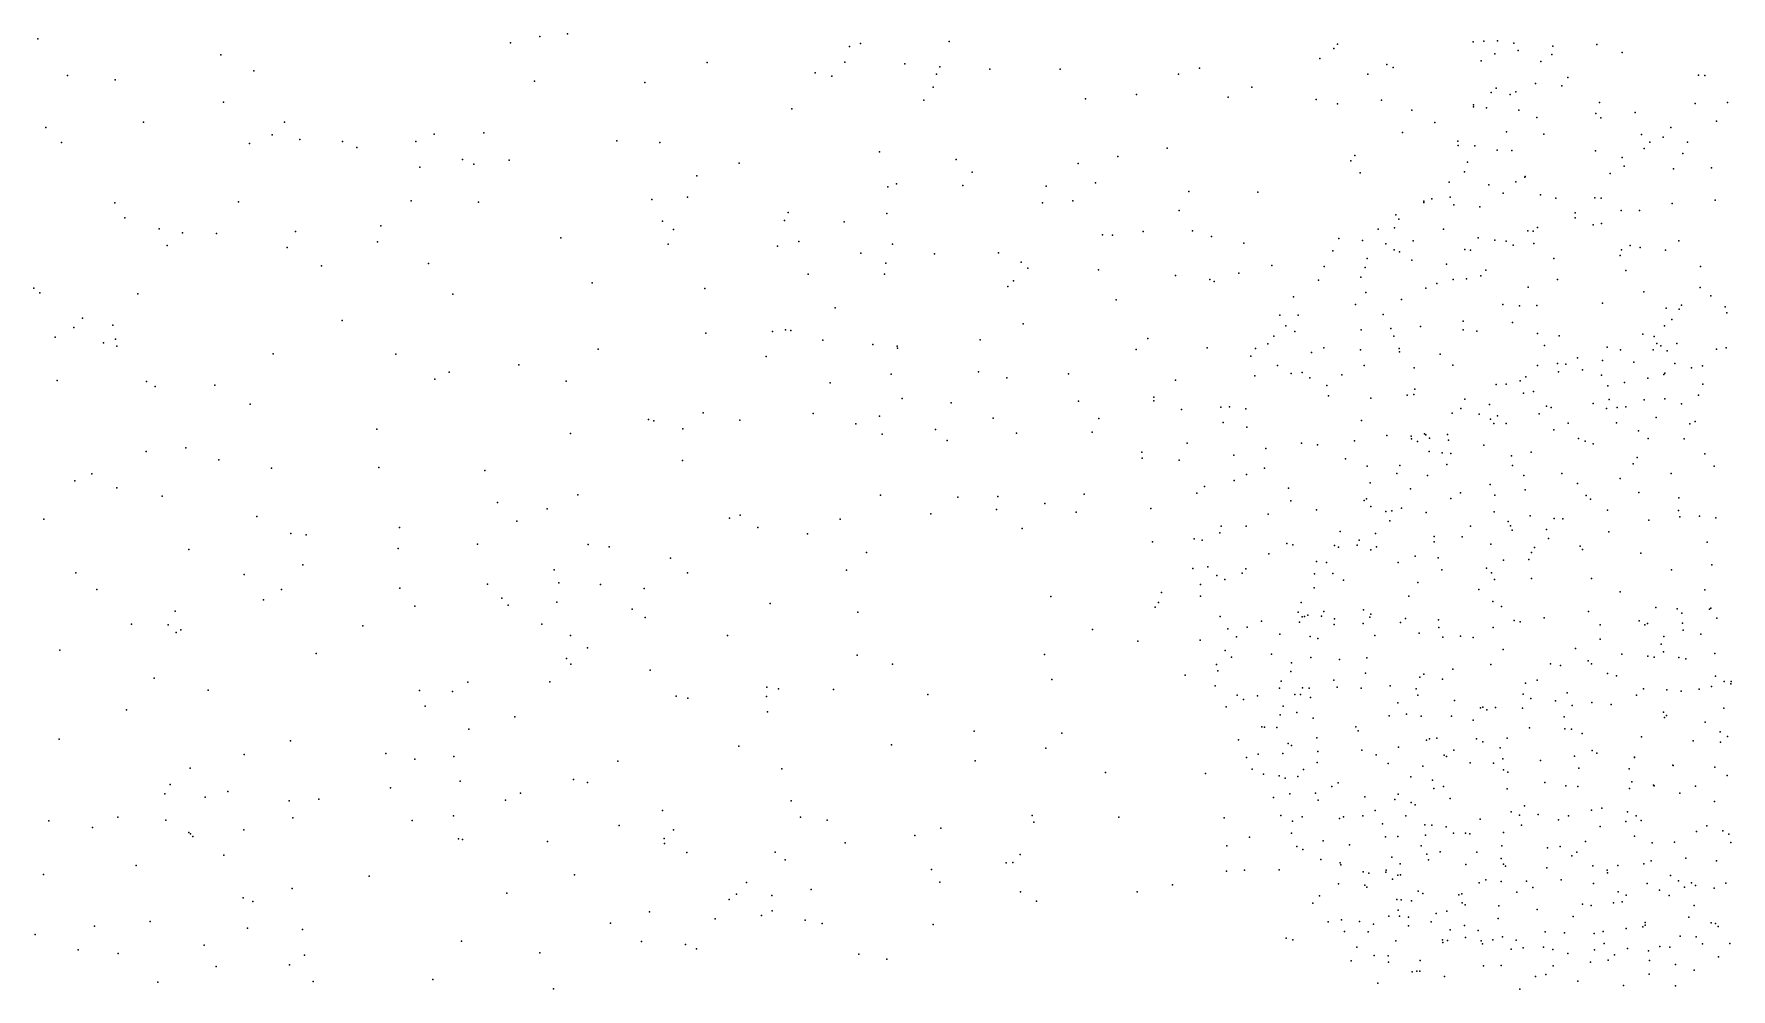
# Model space of a CAD drawing. Header units: metres. Extents: x -23.9 to 23.9, y -28.5 to 28.5.
# Drawn here: x -8.962 to -5.982, y 0.012 to 1.688 of the extents above; entities that cross this region are included whole.
import ezdxf

# ---------------------------------------------------------------- set-up
doc = ezdxf.new("R2010")
doc.units = ezdxf.units.M

msp = doc.modelspace()

# ---------------------------------------------------------------- linework, layer by layer
for p in [(-8.9547, 1.6801, 8.964), (-8.125, 1.6729, -3.1036), (-8.0737, 1.684, 7.4715), (-8.025, 1.6885, 16.496), (-7.5109, 1.6718, 7.1777), (-7.355, 1.6753, 9.2387), (-6.6732, 1.6705, 3.1753), (-6.4353, 1.6746, 23.855), (-6.4166, 1.6759, -21.9481), (-6.3923, 1.6764, -5.8748), (-6.364, 1.6722, -6.235), (-6.2183, 1.6701, -5.5626), (-8.6334, 1.6517, 13.4203), (-7.538, 1.639, -21.8109), (-7.5302, 1.6667, -22.4815), (-6.7041, 1.6457, -0.8923), (-6.6797, 1.6628, 12.2247), (-6.4208, 1.6414, -6.0042), (-6.3968, 1.6538, -6.172), (-6.3563, 1.6594, -5.7593), (-6.3163, 1.6401, -6.356), (-6.2969, 1.6525, -11.0822), (-6.2954, 1.6668, -5.6574), (-6.1736, 1.6558, -6.5042), (-8.9025, 1.6155, 17.5428), (-8.5755, 1.6238, 22.9102), (-7.7798, 1.6385, 24.2358), (-7.5902, 1.6201, -1.3195), (-7.5608, 1.6144, -12.1457), (-7.4327, 1.6358, 0.2818), (-7.377, 1.6182, -19.0172), (-7.3715, 1.631, 1.6846), (-7.2833, 1.6268, 19.3372), (-7.1604, 1.6268, 26.2507), (-6.9524, 1.618, -21.4987), (-6.9158, 1.6285, 17.2015), (-6.6203, 1.6179, -8.8377), (-6.5868, 1.6351, -18.8813), (-6.5753, 1.6298, 3.8196), (-6.2688, 1.6118, -5.5879), (-6.0394, 1.6159, 26.0996), (-6.0283, 1.6154, -5.4193), (-8.819, 1.6079, -17.7864), (-8.0828, 1.6056, 22.7912), (-7.8895, 1.6035, -16.3262), (-7.3829, 1.5949, 25.4157), (-7.0261, 1.5825, -20.9762), (-6.8234, 1.5952, 15.5292), (-6.4035, 1.5857, 20.9287), (-6.3945, 1.5935, -6.2388), (-6.3702, 1.5823, -5.7164), (-6.3602, 1.5867, -6.3247), (-6.3257, 1.6017, -5.6608), (-6.2793, 1.5976, -6.4319), (-8.6286, 1.5689, 1.9437), (-7.6312, 1.5573, 16.9134), (-7.3992, 1.5721, 24.0632), (-7.1154, 1.5748, 11.2077), (-6.8654, 1.5778, 1.9549), (-6.7107, 1.5732, 12.8888), (-6.6734, 1.566, 5.6891), (-6.5961, 1.572, 25.8852), (-6.5428, 1.5547, -16.0051), (-6.4348, 1.5608, -6.1453), (-6.4347, 1.5638, -5.8892), (-6.4117, 1.5587, -5.8007), (-6.355, 1.5546, 9.4488), (-6.2132, 1.568, -6.5139), (-6.1508, 1.5509, -6.5652), (-6.0455, 1.5665, 22.6686), (-5.9886, 1.5684, -6.6396), (-8.941, 1.5246, 9.3782), (-8.769, 1.5335, -4.0452), (-8.522, 1.5337, -16.6786), (-6.5023, 1.5329, -12.4568), (-6.3236, 1.5417, -6.4034), (-6.2197, 1.5486, -5.5084), (-6.2112, 1.5411, 11.3297), (-6.0884, 1.5245, -6.6194), (-6.0081, 1.5353, -17.042), (-8.9132, 1.4979, 10.1301), (-8.5834, 1.496, 6.4545), (-8.5437, 1.5116, -18.542), (-8.4951, 1.5032, -2.4782), (-8.4202, 1.4998, -19.1115), (-8.2912, 1.4998, 23.4789), (-8.2591, 1.5125, -17.5583), (-8.172, 1.5149, 0.822), (-7.9381, 1.5008, 23.2397), (-7.8626, 1.4977, 13.7015), (-6.5593, 1.5156, 22.2521), (-6.4621, 1.5002, -5.966), (-6.4616, 1.4928, -5.8474), (-6.432, 1.4922, -5.7642), (-6.3765, 1.5169, -5.6808), (-6.3108, 1.5124, -5.5772), (-6.1399, 1.5118, 27.0956), (-6.125, 1.4986, 10.8855), (-6.1018, 1.5076, 3.1108), (-6.0588, 1.4986, -5.3916), (-8.3949, 1.4893, 4.8469), (-8.2094, 1.4682, 18.7818), (-8.1275, 1.4672, 1.8194), (-7.7239, 1.4618, 5.8135), (-7.477, 1.4818, -11.6773), (-7.3428, 1.4679, 17.8792), (-7.1287, 1.4612, 4.4779), (-7.0588, 1.4734, 2.82), (-6.9722, 1.4878, -11.439), (-6.6497, 1.4656, 27.211), (-6.643, 1.4749, -11.5769), (-6.4449, 1.4634, -6.1878), (-6.3929, 1.4848, -18.3986), (-6.367, 1.484, -5.6113), (-6.2205, 1.4836, -5.4652), (-6.1738, 1.4714, -6.5682), (-6.1347, 1.4877, -5.4087), (-6.0668, 1.4788, -10.8124), (-8.2844, 1.4545, 23.1091), (-8.1894, 1.4598, -0.5332), (-7.7979, 1.4394, -19.2589), (-7.3145, 1.4459, 5.4965), (-6.6337, 1.4447, 10.8375), (-6.4503, 1.4463, -5.6694), (-6.3447, 1.4374, -5.4888), (-6.3438, 1.4382, -6.4035), (-6.1946, 1.4435, -5.4132), (-6.1698, 1.4567, -22.468), (-6.0836, 1.4517, -6.6307), (-6.0166, 1.4537, -6.6543), (-7.8145, 1.4021, 17.2803), (-7.4625, 1.4203, 13.3858), (-7.4472, 1.4255, 26.5778), (-7.3308, 1.4228, 17.0482), (-7.1847, 1.4211, -9.2817), (-7.098, 1.4272, 18.7213), (-6.934, 1.4122, 14.2218), (-6.8134, 1.411, 15.191), (-6.4772, 1.4286, -5.9884), (-6.4752, 1.4019, -5.604), (-6.4076, 1.4234, -6.3066), (-6.3823, 1.4088, 1.9889), (-6.36, 1.4291, -0.8252), (-6.3169, 1.4062, -5.4269), (-6.2214, 1.4011, 5.4107), (-8.8195, 1.3918, 0.3083), (-8.6023, 1.3937, 7.9019), (-8.2993, 1.3958, -1.5484), (-8.1814, 1.393, -3.6865), (-7.8772, 1.3979, 6.3074), (-7.6378, 1.3753, 1.9565), (-7.4642, 1.3736, 10.2947), (-7.191, 1.3919, 9.3674), (-7.138, 1.3954, 7.2152), (-6.9512, 1.3784, 7.5511), (-6.5709, 1.3711, 12.4036), (-6.5218, 1.395, -5.812), (-6.5216, 1.3928, -5.6801), (-6.5079, 1.3989, 24.7721), (-6.4688, 1.3883, -5.5303), (-6.4236, 1.385, -5.4767), (-6.2902, 1.4001, -6.4826), (-6.2563, 1.3745, -5.3838), (-6.2103, 1.4002, 20.1004), (-6.1753, 1.3785, 8.795), (-6.143, 1.3784, -8.975), (-6.0859, 1.3907, -5.3825), (-6.0104, 1.3966, -5.3594), (-8.8019, 1.3656, -5.9471), (-8.7418, 1.3464, 5.2957), (-8.5022, 1.3418, 17.5794), (-8.3524, 1.3516, -3.2546), (-7.858, 1.36, -0.4237), (-7.8388, 1.3452, -1.2924), (-7.6441, 1.361, -18.3219), (-7.5394, 1.3588, 9.315), (-7.0142, 1.3418, 11.5622), (-6.9277, 1.343, 19.5435), (-6.6018, 1.3456, -5.7458), (-6.5734, 1.3483, -5.862), (-6.5654, 1.3636, -5.6212), (-6.4873, 1.3458, -6.0683), (-6.3393, 1.343, -5.357), (-6.3295, 1.3425, 14.5452), (-6.3221, 1.3489, -6.4443), (-6.2559, 1.366, 26.0163), (-6.2243, 1.3532, -6.5453), (-6.2098, 1.3561, 23.9416), (-8.7277, 1.317, 10.3494), (-8.7009, 1.3392, -3.7665), (-8.6413, 1.3384, -0.3639), (-8.5173, 1.3138, 9.449), (-8.3583, 1.3237, 13.7891), (-8.0369, 1.3305, 4.1135), (-7.8484, 1.3196, 18.4679), (-7.6562, 1.316, 18.8104), (-7.6189, 1.3244, -21.3917), (-7.4547, 1.3193, -20.6113), (-7.0858, 1.3362, 24.1822), (-7.0685, 1.3353, 15.9767), (-6.8945, 1.3329, -20.5985), (-6.8379, 1.3213, 16.4242), (-6.671, 1.3295, -1.0808), (-6.6294, 1.3259, -5.6681), (-6.5887, 1.3201, -5.5124), (-6.5404, 1.3252, 6.4376), (-6.4265, 1.3305, -11.357), (-6.3968, 1.3267, -6.3315), (-6.3774, 1.3247, 14.98), (-6.3648, 1.3175, 17.8318), (-6.3285, 1.3207, 8.3559), (-6.1593, 1.317, -6.5853), (-6.1419, 1.3138, -5.3045), (-6.0738, 1.3255, -5.3359), (-8.4569, 1.2814, -19.748), (-8.2692, 1.2858, 6.5375), (-7.5101, 1.3035, 25.2767), (-7.4661, 1.2864, 17.4074), (-7.3807, 1.3025, -10.7663), (-7.2684, 1.3042, -19.9724), (-7.2286, 1.2879, -11.163), (-6.7888, 1.282, 18.4644), (-6.6812, 1.3077, 18.874), (-6.6213, 1.2941, -5.9125), (-6.574, 1.3097, 19.52), (-6.5646, 1.3062, -5.4371), (-6.5426, 1.2916, -6.0377), (-6.4817, 1.2847, -6.1806), (-6.4495, 1.3104, -6.2522), (-6.44, 1.3088, -5.3465), (-6.2933, 1.2944, -5.2778), (-6.1769, 1.2995, 24.8646), (-6.1746, 1.3095, 0.4142), (-6.0972, 1.3089, -6.6265), (-7.9817, 1.2519, 16.9505), (-7.6026, 1.2668, 4.112), (-7.4686, 1.2671, 9.6811), (-7.2418, 1.2554, 14.2377), (-7.217, 1.2775, 26.2567), (-7.093, 1.2745, -17.0696), (-6.9578, 1.2647, -1.4282), (-6.8971, 1.2574, -18.1864), (-6.89, 1.2539, -12.7815), (-6.8466, 1.2686, 24.419), (-6.7064, 1.2562, -5.5765), (-6.6964, 1.2804, -5.7403), (-6.6321, 1.2618, -5.4475), (-6.6248, 1.2787, 14.1557), (-6.4702, 1.2577, 21.8789), (-6.4469, 1.2585, 24.2771), (-6.4216, 1.2642, -5.2725), (-6.413, 1.2742, 20.7707), (-6.2872, 1.2574, -6.4734), (-6.1674, 1.2731, -5.252), (-6.0361, 1.2804, -6.6466), (-8.9616, 1.2426, -19.9026), (-8.9511, 1.2342, -0.4672), (-8.7792, 1.2323, 21.3985), (-8.2262, 1.232, 4.3825), (-7.784, 1.242, 26.5695), (-7.2517, 1.2452, 15.1427), (-7.0618, 1.2221, 2.5769), (-6.7507, 1.227, -5.6799), (-6.6235, 1.2348, -6.0325), (-6.5607, 1.2224, -6.1122), (-6.518, 1.2422, 4.7637), (-6.499, 1.2507, -5.3012), (-6.3384, 1.2441, -6.3991), (-6.1354, 1.2358, -6.5903), (-6.0367, 1.2435, 21.2036), (-6.0179, 1.229, 6.6986), (-7.5549, 1.2077, -1.4814), (-6.7743, 1.1948, -5.7498), (-6.7421, 1.1952, -5.5197), (-6.6417, 1.2138, -21.4435), (-6.593, 1.1959, -5.309), (-6.3832, 1.2136, -5.2037), (-6.3539, 1.2111, 4.2145), (-6.3234, 1.2121, -12.2457), (-6.2082, 1.2158, 12.4594), (-6.0966, 1.2074, 26.3251), (-6.0735, 1.2052, -5.2058), (-6.0692, 1.2123, -6.6336), (-5.9925, 1.2093, 22.5031), (-5.99, 1.199, -5.2387), (-8.8916, 1.1732, 16.4886), (-8.8766, 1.1897, -18.3919), (-8.8234, 1.1772, 9.6771), (-8.4208, 1.1853, 16.4986), (-7.7821, 1.1636, -20.9392), (-7.6652, 1.1663, 27.1387), (-7.6423, 1.1693, -12.3501), (-7.6332, 1.1682, 26.2636), (-7.2249, 1.1796, 13.6974), (-6.7639, 1.1764, -18.9582), (-6.7479, 1.166, -5.933), (-6.6318, 1.169, -6.0962), (-6.5797, 1.1716, 27.0355), (-6.5275, 1.175, -6.1839), (-6.4528, 1.1694, -11.6942), (-6.4527, 1.1844, -5.2098), (-6.4289, 1.1668, -6.2991), (-6.3662, 1.1822, -6.3533), (-6.3223, 1.163, 20.3992), (-6.0995, 1.1765, 21.5435), (-6.0861, 1.1873, -9.9044), (-8.9243, 1.1564, -7.2823), (-8.8394, 1.1464, 21.0341), (-8.8183, 1.1528, -1.6116), (-8.8159, 1.1403, -6.6172), (-7.9709, 1.1355, 9.4628), (-7.5769, 1.1509, -16.4182), (-7.4889, 1.1434, 14.5784), (-7.4465, 1.1406, 15.9662), (-7.4459, 1.1369, 10.8853), (-7.3007, 1.1516, 9.118), (-7.0267, 1.1349, 2.9238), (-7.0062, 1.154, 4.9137), (-6.902, 1.1374, -9.9592), (-6.8172, 1.1367, -5.6842), (-6.7953, 1.1446, 5.6522), (-6.7853, 1.1582, -5.8481), (-6.697, 1.1375, -5.3546), (-6.6329, 1.134, -5.287), (-6.5744, 1.1581, -5.2527), (-6.5648, 1.1366, 12.9806), (-6.3101, 1.1417, -6.4158), (-6.2843, 1.1585, -5.1507), (-6.1998, 1.1386, -5.1366), (-6.1765, 1.134, -7.0005), (-6.1372, 1.1616, -10.3418), (-6.1192, 1.1341, 24.2874), (-6.1174, 1.1575, -6.5755), (-6.1129, 1.145, -7.0347), (-6.1055, 1.1412, -7.1634), (-6.0946, 1.1321, -7.2389), (-6.0778, 1.1451, -6.7068), (-6.0077, 1.1352, -7.0069), (-5.9909, 1.1376, -7.1144), (-8.5418, 1.1272, 1.6046), (-8.3261, 1.1262, 0.9132), (-8.1106, 1.1076, -2.7893), (-7.6764, 1.1222, -12.0025), (-6.8252, 1.1231, -22.768), (-6.7784, 1.1066, -5.9616), (-6.7189, 1.1297, 26.1766), (-6.6264, 1.1064, 9.3768), (-6.5643, 1.1305, 10.5589), (-6.5389, 1.1025, -6.2303), (-6.4931, 1.1262, -5.185), (-6.4711, 1.1071, 1.3071), (-6.322, 1.1067, -7.0838), (-6.2873, 1.11, 9.6582), (-6.2722, 1.109, -6.9419), (-6.2517, 1.1201, -7.1818), (-6.208, 1.1154, -6.4922), (-6.153, 1.1123, -6.881), (-6.081, 1.1103, 4.4006), (-6.0324, 1.106, -7.2965), (-8.921, 1.0803, 5.4697), (-8.7638, 1.0786, 0.6751), (-8.258, 1.0826, 17.2), (-8.2328, 1.0951, 7.4131), (-8.0274, 1.0789, -17.5998), (-7.5636, 1.0762, 24.9583), (-7.4567, 1.0911, 4.4371), (-7.3035, 1.0955, 7.0789), (-7.2536, 1.085, 10.4818), (-7.1457, 1.0921, 25.0714), (-6.9576, 1.081, 24.7648), (-6.8183, 1.0886, -5.5222), (-6.7546, 1.0925, -5.388), (-6.7353, 1.0943, -6.0537), (-6.7219, 1.0852, 3.2733), (-6.6659, 1.0905, -17.047), (-6.3946, 1.0732, -7.148), (-6.3774, 1.0739, -6.9622), (-6.3528, 1.0794, -7.2219), (-6.3426, 1.0869, -6.3653), (-6.2851, 1.0952, -7.2513), (-6.2431, 1.099, -6.8745), (-6.2096, 1.0898, 26.7158), (-6.1696, 1.0767, 22.2434), (-6.1283, 1.0842, -6.7932), (-6.1006, 1.0908, -5.1176), (-6.0989, 1.0934, -7.3478), (-6.0517, 1.1023, -6.8439), (-6.0317, 1.074, -10.8489), (-8.7486, 1.0698, 8.1594), (-8.6441, 1.0723, -0.0898), (-7.4375, 1.0488, -11.5935), (-7.1282, 1.0441, 12.8993), (-6.9958, 1.051, 7.9535), (-6.9955, 1.0444, 27.2646), (-6.6919, 1.0715, -6.1337), (-6.6888, 1.0533, -5.2674), (-6.6147, 1.0491, -5.2072), (-6.551, 1.0545, 3.961), (-6.539, 1.0557, 18.2565), (-6.5378, 1.0649, -5.1604), (-6.4498, 1.0475, 10.8704), (-6.3469, 1.0579, -6.8658), (-6.3292, 1.0611, -7.3013), (-6.1987, 1.0709, -6.7798), (-6.1961, 1.0468, 21.8817), (-6.135, 1.0461, -0.0023), (-6.0988, 1.0479, -6.571), (-6.0397, 1.0544, -9.5511), (-8.5821, 1.039, 6.4923), (-7.7871, 1.0234, 16.2706), (-7.5935, 1.0225, 12.8682), (-7.4775, 1.0174, -17.5215), (-7.3513, 1.0411, 16.406), (-7.2778, 1.0141, -10.419), (-7.0923, 1.0138, 4.5847), (-6.9474, 1.0296, 4.1271), (-6.8778, 1.0336, -5.7063), (-6.863, 1.0341, -5.8341), (-6.8339, 1.0305, -5.931), (-6.4718, 1.0227, -7.1368), (-6.4565, 1.0311, -7.0057), (-6.4243, 1.0213, -6.8756), (-6.4063, 1.0382, -7.2712), (-6.3926, 1.0185, 26.3975), (-6.3193, 1.0219, -6.7602), (-6.3062, 1.0354, -5.0802), (-6.2979, 1.033, -6.4039), (-6.2246, 1.0397, -7.4208), (-6.2013, 1.0311, -5.0756), (-6.1824, 1.0329, -6.7123), (-6.1673, 1.0343, -16.4618), (-6.1136, 1.0153, -6.6676), (-6.0695, 1.0393, -7.4453), (-8.3599, 0.995, -1.7258), (-8.0196, 0.9872, 19.3956), (-7.8827, 1.0121, 12.5923), (-7.8732, 1.0096, 6.2851), (-7.8225, 0.9954, 11.9452), (-7.7225, 1.0109, 14.2644), (-7.5189, 1.004, 6.0118), (-7.4728, 0.986, 18.3056), (-7.3791, 0.9942, 24.6714), (-7.2368, 0.9877, 9.5539), (-7.104, 0.9895, 8.4021), (-6.8738, 1.0065, -5.5919), (-6.8325, 0.9985, -5.4508), (-6.631, 1.0102, -6.2153), (-6.5868, 0.9837, -5.1591), (-6.5208, 0.9868, -6.2957), (-6.5182, 0.9851, -6.9853), (-6.48, 0.9855, 8.9642), (-6.4047, 1.0123, -7.3373), (-6.3989, 1.005, -6.7921), (-6.3772, 1.0048, -6.3499), (-6.2938, 0.9936, 5.4722), (-6.2683, 1.0053, -6.7066), (-6.1836, 1.0062, -7.4773), (-6.1446, 0.9919, -6.475), (-6.0548, 1.0042, -5.0918), (-6.0456, 1.0081, 3.3472), (-8.7644, 0.9558, 1.2197), (-8.6952, 0.9621, 7.8043), (-7.3583, 0.975, 1.7917), (-7.0165, 0.9546, 16.4623), (-6.9374, 0.9704, -19.3676), (-6.7988, 0.9608, -6.0561), (-6.7364, 0.9704, -5.2789), (-6.7082, 0.9672, -6.1747), (-6.6435, 0.9745, 2.0301), (-6.5437, 0.9826, 6.2348), (-6.5436, 0.9778, -7.1003), (-6.5331, 0.9733, -7.181), (-6.5125, 0.9559, -9.9014), (-6.512, 0.9788, -22.4325), (-6.4783, 0.9757, 8.569), (-6.4166, 0.967, -7.4071), (-6.3333, 0.9547, -7.4832), (-6.2502, 0.9782, -6.4079), (-6.2383, 0.9736, -7.5123), (-6.2244, 0.9689, -5.0512), (-6.1277, 0.9783, -5.0657), (-6.0645, 0.978, -7.5322), (-8.6369, 0.9412, 14.1339), (-8.5444, 0.9264, 9.5921), (-8.3562, 0.9275, -3.5581), (-7.823, 0.9397, 10.7953), (-7.0159, 0.9439, 7.4771), (-6.9515, 0.9404, 2.2838), (-6.8553, 0.9495, 15.4686), (-6.8013, 0.9262, 10.8553), (-6.6594, 0.9426, -6.2241), (-6.6211, 0.9301, 5.097), (-6.5638, 0.9311, -7.2488), (-6.4897, 0.9532, -9.1357), (-6.4812, 0.9328, -6.3318), (-6.4742, 0.952, -6.7961), (-6.368, 0.9481, -5.0565), (-6.3661, 0.9312, 7.7689), (-6.1544, 0.9343, -7.5709), (-6.147, 0.9454, 7.0777), (-6.0283, 0.9517, 20.3252), (-6.0121, 0.9297, 20.8914), (-8.8898, 0.9044, 15.6258), (-8.86, 0.9165, -3.6178), (-8.17, 0.9221, 9.2611), (-6.9069, 0.894, -5.8447), (-6.8546, 0.905, -5.9988), (-6.8331, 0.9155, -5.3837), (-6.616, 0.9004, -7.1125), (-6.5691, 0.9169, -6.8887), (-6.5154, 0.9137, -21.967), (-6.4052, 0.8975, -7.5077), (-6.3464, 0.9138, -6.6269), (-6.2796, 0.917, -7.5584), (-6.2518, 0.8996, -6.3934), (-6.1769, 0.9083, -6.4114), (-6.0875, 0.9172, -6.4426), (-8.8159, 0.8919, 16.2496), (-8.7367, 0.8774, 15.0041), (-8.1479, 0.8661, 12.8248), (-8.0067, 0.8794, -3.0761), (-7.4757, 0.8789, 14.9832), (-7.3396, 0.8756, 17.8289), (-7.2693, 0.8765, -10.9087), (-7.1869, 0.8644, 15.3587), (-7.1177, 0.8808, 6.0563), (-6.92, 0.8826, -5.6764), (-6.7595, 0.8912, -5.2726), (-6.7554, 0.8692, -6.155), (-6.6265, 0.8698, -7.1872), (-6.6224, 0.8725, -6.9552), (-6.5454, 0.8901, -5.0986), (-6.4743, 0.8729, -7.4632), (-6.4576, 0.8832, -11.2818), (-6.3968, 0.8788, -5.0443), (-6.3437, 0.8884, -7.5517), (-6.2365, 0.8787, -6.5518), (-6.2291, 0.8719, 5.0438), (-6.1445, 0.8836, -6.5141), (-6.0739, 0.8744, -7.6264), (-8.9441, 0.8368, 5.7812), (-8.5702, 0.8413, 21.8126), (-8.0606, 0.8552, 4.457), (-7.7406, 0.8387, 26.1887), (-7.722, 0.8441, -1.4844), (-7.5464, 0.8368, 19.6323), (-7.3874, 0.8465, -22.3679), (-7.2719, 0.8538, 27.3978), (-7.1318, 0.8493, 13.8859), (-7.0012, 0.8555, 8.8594), (-6.7952, 0.8454, -17.6535), (-6.71, 0.853, -6.206), (-6.6149, 0.8591, -7.2617), (-6.5886, 0.8506, -6.8208), (-6.5779, 0.8515, -7.3601), (-6.5608, 0.8563, -6.3132), (-6.5175, 0.8488, -6.7133), (-6.3982, 0.8498, -6.6022), (-6.335, 0.8428, -10.2843), (-6.2928, 0.8382, -6.4207), (-6.278, 0.8372, -0.3344), (-6.1991, 0.8528, -7.6277), (-6.1265, 0.8349, -5.0339), (-6.0748, 0.8522, 3.8172), (-6.0724, 0.8411, 18.3815), (-6.0376, 0.8422, -5.0571), (-6.0092, 0.8394, -7.6414), (-8.5105, 0.8117, -17.7879), (-8.4839, 0.8095, -2.0669), (-8.3197, 0.8225, 19.6088), (-8.114, 0.8334, -2.5846), (-7.6908, 0.822, 10.4476), (-7.6038, 0.8109, 19.0602), (-7.2266, 0.8207, 26.036), (-6.8798, 0.8131, -5.458), (-6.8772, 0.8248, -5.9625), (-6.8335, 0.8248, -6.0526), (-6.6686, 0.8154, -6.9982), (-6.6063, 0.8117, 9.6508), (-6.5812, 0.8339, 14.0616), (-6.5038, 0.8063, -5.0736), (-6.4542, 0.8058, -6.611), (-6.4399, 0.8248, -7.543), (-6.3735, 0.833, -6.3968), (-6.3696, 0.8251, -7.5869), (-6.3666, 0.8176, 17.7823), (-6.3066, 0.8185, 1.486), (-6.1967, 0.8146, 12.9818), (-8.6896, 0.7839, 12.0435), (-8.3224, 0.7854, 12.4703), (-8.1829, 0.7933, 21.6731), (-7.9886, 0.7923, 26.6193), (-7.9519, 0.7884, 18.2104), (-7.5001, 0.7785, -11.9147), (-6.9981, 0.7969, 18.3513), (-6.9249, 0.8024, -5.7784), (-6.911, 0.7999, -5.5426), (-6.7938, 0.7762, -5.2976), (-6.7625, 0.7942, -6.1607), (-6.7515, 0.7919, -5.2438), (-6.6784, 0.7905, -7.2113), (-6.6713, 0.7875, -6.911), (-6.6386, 0.7915, -12.4979), (-6.6353, 0.7999, -7.3131), (-6.6148, 0.7831, -6.2862), (-6.605, 0.7883, -7.3954), (-6.5033, 0.7972, -7.5099), (-6.4043, 0.7929, -5.0371), (-6.3329, 0.7784, -6.4259), (-6.3276, 0.7872, -5.0253), (-6.3028, 0.8029, -6.5261), (-6.2474, 0.7897, 6.4791), (-6.2429, 0.7837, -7.6692), (-6.1406, 0.7773, 24.0898), (-6.0246, 0.7966, 0.2275), (-8.4897, 0.757, 22.1597), (-8.0481, 0.7478, 0.8758), (-7.8442, 0.7683, 15.5796), (-7.5353, 0.7475, 18.7125), (-6.9274, 0.7504, -5.6308), (-6.9009, 0.7534, -5.9136), (-6.8342, 0.7495, -6.0624), (-6.7101, 0.7627, -7.109), (-6.6925, 0.7608, -6.2352), (-6.5665, 0.7607, -7.4755), (-6.5371, 0.7722, -6.6562), (-6.4968, 0.7689, 3.3384), (-6.4899, 0.7482, -7.5586), (-6.412, 0.751, 7.1649), (-6.3817, 0.7652, 10.411), (-6.3372, 0.766, -20.8425), (-6.0872, 0.748, -7.7085), (-6.0161, 0.7569, -7.6968), (-8.8878, 0.7429, 12.5964), (-8.5923, 0.7395, 15.6607), (-8.3191, 0.7155, 10.0107), (-8.1652, 0.7226, 1.5488), (-8.04, 0.7252, 8.8453), (-7.9669, 0.7223, 7.3668), (-7.8906, 0.7151, 19.9604), (-7.8145, 0.7425, 12.2117), (-6.9138, 0.722, -5.5509), (-6.8849, 0.7381, -10.2702), (-6.8708, 0.7311, -5.9918), (-6.8404, 0.7421, -5.3652), (-6.7142, 0.7166, -7.2146), (-6.7138, 0.741, -7.0125), (-6.6812, 0.7418, -7.2866), (-6.663, 0.73, -6.8145), (-6.532, 0.7256, 8.1617), (-6.4028, 0.7426, -7.6245), (-6.3977, 0.7308, 10.9898), (-6.333, 0.733, -7.6596), (-6.2276, 0.7329, -5.0174), (-8.8511, 0.7133, 0.8959), (-8.5585, 0.6956, 12.8784), (-8.5272, 0.7132, 21.4646), (-8.1403, 0.6984, 18.8948), (-8.129, 0.6858, -2.0071), (-8.0439, 0.691, 11.6771), (-7.6691, 0.6888, 17.6639), (-7.1764, 0.7013, 7.8332), (-6.9876, 0.6907, 3.9696), (-6.9822, 0.708, 2.6415), (-6.9139, 0.7016, -5.8567), (-6.7373, 0.6906, -21.5817), (-6.5482, 0.702, -5.0916), (-6.4251, 0.7134, -5.0462), (-6.4008, 0.6922, -6.5108), (-6.177, 0.7092, -7.7121), (-6.0287, 0.7131, -5.0564), (-8.7138, 0.6755, 4.7917), (-8.2931, 0.6842, 14.0556), (-7.9115, 0.6791, 5.8388), (-7.8884, 0.6643, 16.5561), (-7.5155, 0.6735, 8.0933), (-6.9935, 0.6826, -22.0835), (-6.8793, 0.6658, -5.946), (-6.8066, 0.6577, -6.0828), (-6.7421, 0.6739, -7.0516), (-6.7402, 0.6563, -7.1766), (-6.7355, 0.6657, -6.1799), (-6.731, 0.6661, -6.933), (-6.7256, 0.6686, -5.2269), (-6.7011, 0.6665, 27.0339), (-6.697, 0.6751, -6.8426), (-6.6783, 0.6619, -7.3736), (-6.6276, 0.678, -7.4406), (-6.6166, 0.665, -5.1429), (-6.6148, 0.6704, -6.694), (-6.5628, 0.6556, -6.3104), (-6.5537, 0.6624, -6.61), (-6.4962, 0.6602, 5.3966), (-6.3856, 0.6834, 24.3403), (-6.3631, 0.659, -5.0379), (-6.3525, 0.6567, -10.9259), (-6.3106, 0.6636, 24.9733), (-6.2325, 0.6748, 14.5019), (-6.1439, 0.6587, -8.593), (-6.1146, 0.6817, -5.036), (-6.0771, 0.6796, -8.5953), (-6.0687, 0.6718, -8.6824), (-6.0201, 0.6789, -7.7251), (-6.0179, 0.6809, -8.5481), (-6.0071, 0.6632, -8.4271), (-8.7904, 0.6524, -7.5219), (-8.7257, 0.6517, -9.4707), (-8.7118, 0.6381, 9.8242), (-8.7035, 0.6427, -3.8957), (-8.3842, 0.6496, 15.321), (-8.0699, 0.6526, 15.8094), (-8.0199, 0.6328, -16.9675), (-7.7439, 0.6327, 14.3037), (-7.1033, 0.6432, 1.5803), (-6.8655, 0.6442, -0.4088), (-6.8505, 0.6302, -5.4032), (-6.832, 0.6471, 2.993), (-6.7744, 0.635, -5.293), (-6.7215, 0.6312, -7.2901), (-6.708, 0.6277, 7.4678), (-6.679, 0.6521, -6.7756), (-6.6284, 0.6536, -11.9913), (-6.6079, 0.6326, -7.4953), (-6.5302, 0.6366, -7.5783), (-6.4954, 0.6467, -6.3696), (-6.4883, 0.6299, -6.5466), (-6.4572, 0.6317, -7.6318), (-6.435, 0.6291, -5.0595), (-6.3998, 0.6469, -18.875), (-6.2122, 0.6512, -5.0284), (-6.2119, 0.6261, -8.5185), (-6.1335, 0.6512, -8.7068), (-6.1289, 0.6535, -8.5013), (-6.1002, 0.6312, -26.1305), (-6.0676, 0.6543, -8.7805), (-6.0667, 0.6421, -8.387), (-6.0354, 0.6349, -8.8456), (-8.9162, 0.607, -2.2277), (-8.4661, 0.6012, -16.5483), (-7.9899, 0.611, 17.8699), (-7.5165, 0.5982, 7.3988), (-7.1877, 0.5996, 13.0474), (-7.0237, 0.623, -10.5987), (-6.9145, 0.6246, -5.7737), (-6.8702, 0.6061, -5.4677), (-6.7892, 0.6, 6.3272), (-6.3825, 0.6081, -7.6899), (-6.2556, 0.6099, -8.6621), (-6.174, 0.6001, -8.3648), (-6.1284, 0.5962, -8.3095), (-6.1052, 0.6173, -7.7527), (-6.101, 0.6043, -5.0475), (-6.0107, 0.6011, -8.2718), (-8.0265, 0.5923, 10.4701), (-8.0192, 0.5826, -2.8661), (-7.8799, 0.5719, 12.9719), (-7.4545, 0.5823, 14.6476), (-6.8855, 0.5818, -5.8822), (-6.8836, 0.5709, -5.5404), (-6.8594, 0.5948, 7.0647), (-6.7552, 0.5696, -7.23), (-6.7542, 0.5847, -6.934), (-6.7198, 0.5942, 1.4705), (-6.6699, 0.5905, -7.4244), (-6.6239, 0.5669, -6.6621), (-6.622, 0.5933, -6.2558), (-6.4711, 0.5737, -6.395), (-6.4043, 0.582, -6.4753), (-6.2991, 0.5828, -8.5609), (-6.2818, 0.5799, -8.4573), (-6.2331, 0.5884, -8.8066), (-6.2273, 0.5827, -7.7446), (-6.1171, 0.5946, 11.3112), (-6.0743, 0.594, 8.4688), (-6.0617, 0.5915, -8.9332), (-8.7508, 0.5576, 0.0543), (-8.6556, 0.537, 7.5208), (-8.285, 0.5364, 13.1523), (-8.1998, 0.551, 6.0634), (-8.0558, 0.5512, 4.2777), (-7.675, 0.5421, 11.8535), (-7.6547, 0.5393, 4.1135), (-7.558, 0.5379, 12.6495), (-7.1745, 0.5556, -12.017), (-6.9409, 0.563, 17.3), (-6.8879, 0.5441, -5.7928), (-6.7748, 0.5402, -7.0706), (-6.7719, 0.5526, -5.3279), (-6.7347, 0.541, 7.8726), (-6.7228, 0.5405, -7.332), (-6.6799, 0.5542, -10.9218), (-6.6738, 0.5423, -6.7286), (-6.6315, 0.5404, -5.1896), (-6.5807, 0.5441, -7.5537), (-6.5349, 0.5393, 6.6828), (-6.529, 0.5593, -6.3021), (-6.5217, 0.5646, -0.9215), (-6.4892, 0.556, -7.6264), (-6.3434, 0.5493, -8.6598), (-6.323, 0.5541, -7.7176), (-6.1994, 0.5659, -8.3064), (-6.1833, 0.5619, -8.9147), (-6.1362, 0.5389, -7.7599), (-6.0951, 0.5373, -8.2005), (-6.0386, 0.5387, -7.7597), (-6.017, 0.5432, 25.2258), (-6.0096, 0.5616, -5.0924), (-5.9946, 0.5519, -9.0039), (-5.9829, 0.5478, -8.1897), (-5.9824, 0.5517, -19.2585), (-8.2751, 0.5084, -2.4727), (-8.2267, 0.5347, -17.4827), (-7.8345, 0.5262, 25.8807), (-7.8139, 0.5229, -2.0217), (-7.6755, 0.5255, 7.7929), (-7.3926, 0.5292, 10.2064), (-6.8688, 0.5074, -5.5742), (-6.8496, 0.5281, -5.9291), (-6.8384, 0.5204, 13.6105), (-6.8136, 0.527, -5.4024), (-6.7684, 0.5086, -6.9829), (-6.748, 0.5289, -6.1085), (-6.7383, 0.5292, -6.8655), (-6.7207, 0.5238, -5.275), (-6.5675, 0.5144, -6.586), (-6.5321, 0.5278, -5.1293), (-6.4679, 0.5185, 24.6351), (-6.4183, 0.5068, -7.683), (-6.3476, 0.5296, -8.4415), (-6.3337, 0.5224, -8.802), (-6.2908, 0.5179, -8.3179), (-6.2699, 0.5323, -8.8859), (-6.2615, 0.5097, -5.0668), (-6.2266, 0.5153, -8.2477), (-6.1931, 0.5116, 16.9494), (-6.1484, 0.5282, 5.0431), (-6.0702, 0.5349, -9.0123), (-8.7992, 0.5021, -6.3339), (-8.1172, 0.4897, 18.2727), (-7.6736, 0.499, -20.9042), (-6.7738, 0.4933, -7.143), (-6.7444, 0.4974, -1.5056), (-6.7158, 0.4874, -6.788), (-6.5828, 0.4918, -5.1755), (-6.5519, 0.4949, -6.2646), (-6.5266, 0.4911, -7.6098), (-6.4734, 0.4909, -6.2968), (-6.4352, 0.4843, -6.4031), (-6.422, 0.5058, -5.0941), (-6.4114, 0.5021, -8.6204), (-6.3961, 0.5063, -8.6958), (-6.3487, 0.5054, -5.0787), (-6.2755, 0.4902, -8.9458), (-6.101, 0.4979, 13.1264), (-6.0993, 0.4887, -8.1371), (-6.0957, 0.4921, -5.088), (-6.028, 0.4809, -8.1157), (-5.9948, 0.5049, -9.067), (-8.9176, 0.451, 6.1295), (-8.5111, 0.4478, 11.8075), (-8.198, 0.4685, 22.4343), (-7.3108, 0.4646, 19.7101), (-7.1574, 0.4615, 18.7974), (-6.8469, 0.4498, -5.8377), (-6.8061, 0.4725, -5.9799), (-6.8012, 0.4716, 26.3499), (-6.7799, 0.4714, -7.048), (-6.7093, 0.453, -6.1143), (-6.6412, 0.4723, -6.6672), (-6.6368, 0.4655, -5.2265), (-6.5168, 0.4488, -6.5368), (-6.5119, 0.4512, 17.2531), (-6.499, 0.4524, 11.2022), (-6.4291, 0.4515, -8.4219), (-6.3753, 0.4526, -8.3127), (-6.3365, 0.4707, -7.7226), (-6.2741, 0.4688, -8.2255), (-6.2625, 0.4685, -7.7488), (-6.2438, 0.4606, -9.0179), (-6.1394, 0.4549, -9.0802), (-6.0487, 0.4478, -5.1244), (-6.0015, 0.4635, -6.2824), (-5.9887, 0.4553, -7.7631), (-8.5927, 0.4238, 19.4595), (-8.3437, 0.4258, -9.9027), (-8.2247, 0.4206, 0.2851), (-7.7242, 0.4384, 8.3774), (-7.4561, 0.441, 1.7548), (-7.1851, 0.4349, 13.4335), (-6.8328, 0.4187, -5.6334), (-6.8124, 0.4244, -19.4173), (-6.7695, 0.4257, -6.9703), (-6.7599, 0.4429, -5.3821), (-6.7541, 0.4396, -6.0396), (-6.7079, 0.4289, -7.389), (-6.6306, 0.4316, 2.5348), (-6.6053, 0.4234, -6.1854), (-6.5663, 0.4369, -7.5781), (-6.4859, 0.4226, -5.1633), (-6.4822, 0.4205, -8.5822), (-6.4688, 0.4313, -7.6514), (-6.4179, 0.4463, -8.8144), (-6.3876, 0.4358, -5.1154), (-6.2571, 0.4212, -6.3289), (-6.2263, 0.4307, -5.1), (-6.2183, 0.4261, -8.1351), (-6.152, 0.4188, 22.0543), (-6.1517, 0.4191, -5.119), (-6.0011, 0.4456, 5.5501), (-8.6875, 0.3999, 16.4009), (-8.2929, 0.4159, -3.7653), (-7.9368, 0.412, 1.0453), (-7.649, 0.3985, 15.3244), (-7.3093, 0.4126, -21.5386), (-7.0808, 0.3925, 27.2479), (-6.9052, 0.3903, 17.7974), (-6.8232, 0.398, -5.7516), (-6.8032, 0.3892, -5.5706), (-6.7331, 0.3976, -7.3111), (-6.7092, 0.41, -5.3458), (-6.5843, 0.408, -6.6014), (-6.5233, 0.4035, -6.2243), (-6.4403, 0.4091, 8.4211), (-6.3993, 0.4085, -6.4081), (-6.3829, 0.4163, -8.9245), (-6.3817, 0.3967, -6.2753), (-6.3741, 0.3929, -7.7034), (-6.317, 0.4135, -5.1207), (-6.2496, 0.3996, -7.7481), (-6.1612, 0.3989, -7.76), (-6.0844, 0.4052, -8.0638), (-6.0841, 0.4043, -9.1387), (-6.011, 0.4015, -6.2449), (-8.7227, 0.3714, -7.9707), (-8.6211, 0.3588, 14.717), (-8.3357, 0.3654, 15.0724), (-8.2133, 0.3771, 25.6253), (-8.0146, 0.3798, -3.2922), (-7.9897, 0.3749, 20.3904), (-6.7755, 0.3862, -5.499), (-6.7653, 0.3826, -5.937), (-6.743, 0.3854, -6.8784), (-6.6831, 0.3675, 10.6057), (-6.6723, 0.3741, -6.0766), (-6.5444, 0.3849, -5.2158), (-6.5063, 0.3788, -8.654), (-6.5041, 0.3644, -8.7379), (-6.4872, 0.3678, -6.5279), (-6.3757, 0.3638, -8.2177), (-6.3093, 0.375, -6.3887), (-6.2726, 0.3691, -9.0755), (-6.2515, 0.3677, 21.4847), (-6.1609, 0.3643, -9.1367), (-6.1564, 0.3756, -6.2686), (-6.1185, 0.3698, -5.1582), (-6.1173, 0.3688, -6.367), (-6.0449, 0.3683, -5.1816), (-5.9893, 0.3868, -9.1649), (-8.7316, 0.3549, -4.0751), (-8.6613, 0.3488, 13.828), (-8.5138, 0.3426, 4.4749), (-8.4615, 0.3452, 6.1806), (-8.1337, 0.3437, 16.1379), (-8.1073, 0.356, 11.552), (-7.6323, 0.3425, 13.0944), (-6.7856, 0.3485, -5.6444), (-6.757, 0.3546, -21.1189), (-6.7116, 0.356, -6.7997), (-6.7071, 0.3438, -5.4122), (-6.6251, 0.3496, -6.6632), (-6.5724, 0.3447, -5.2702), (-6.567, 0.354, 3.7), (-6.5441, 0.3395, -6.5719), (-6.5369, 0.3356, -8.5513), (-6.4753, 0.3465, -5.2138), (-6.3451, 0.3336, -6.4356), (-6.209, 0.3298, -6.2444), (-6.0721, 0.3561, -6.2381), (-6.0117, 0.3416, -8.0088), (-8.9352, 0.3076, 22.2108), (-8.8141, 0.3141, -8.5406), (-8.7303, 0.3087, -10.2776), (-8.5074, 0.3128, -6.909), (-8.2974, 0.3079, 21.1759), (-8.2249, 0.3165, 26.3587), (-7.9343, 0.2994, 1.3913), (-7.858, 0.3256, 21.4209), (-7.6157, 0.3136, 12.3833), (-7.5689, 0.3084, 5.8577), (-7.2092, 0.3166, -1.8184), (-7.2063, 0.3049, 26.2079), (-7.0569, 0.314, 10.2567), (-6.872, 0.3128, 5.0977), (-6.7725, 0.3167, -5.7096), (-6.7524, 0.307, -5.8006), (-6.7352, 0.3144, -5.525), (-6.67, 0.3113, -7.4217), (-6.6625, 0.3143, -6.7242), (-6.629, 0.3164, -6.0621), (-6.607, 0.3253, -7.5148), (-6.5941, 0.3019, -5.3356), (-6.5533, 0.3164, -6.1378), (-6.5197, 0.3003, -7.5956), (-6.5079, 0.2996, -8.356), (-6.4228, 0.3101, -8.9801), (-6.3687, 0.323, -6.2256), (-6.3535, 0.3176, -9.0526), (-6.35, 0.3001, -8.1339), (-6.3208, 0.3185, -5.1877), (-6.2852, 0.3091, -6.2282), (-6.2675, 0.3161, -7.7321), (-6.2274, 0.3259, -8.0658), (-6.1672, 0.3062, -8.0272), (-6.164, 0.323, -7.751), (-6.1488, 0.3161, 1.411), (-6.1403, 0.308, -6.219), (-6.025, 0.2984, -7.7482), (-8.8588, 0.2957, 13.1605), (-8.6896, 0.287, 9.0875), (-8.687, 0.2845, 8.7426), (-8.6829, 0.28, -7.3325), (-8.593, 0.2916, 22.4835), (-8.2163, 0.2761, -2.791), (-8.2091, 0.2749, -2.2138), (-8.0599, 0.271, 13.2406), (-7.8555, 0.2762, -3.7317), (-7.839, 0.2916, 14.1233), (-7.5375, 0.2686, 27.1365), (-7.4151, 0.2815, 17.0608), (-7.3697, 0.2945, 14.8867), (-6.8279, 0.279, 6.6667), (-6.7538, 0.286, -7.1466), (-6.6985, 0.2722, -5.8853), (-6.5889, 0.2792, -6.6363), (-6.5676, 0.28, -6.0781), (-6.5186, 0.2825, -8.8367), (-6.4827, 0.297, -6.1603), (-6.4695, 0.2858, -8.2687), (-6.4485, 0.2856, -5.2516), (-6.4411, 0.2847, -7.6443), (-6.3821, 0.2871, -7.6832), (-6.2377, 0.2709, 12.0533), (-6.2124, 0.2973, -5.1973), (-6.1517, 0.2806, -6.4098), (-6.1206, 0.2688, -9.2096), (-6.0814, 0.27, -5.2462), (-6.0429, 0.2887, -6.4106), (-5.9968, 0.2898, -5.2686), (-5.9864, 0.2838, 1.7876), (-5.983, 0.2692, 10.5776), (-8.6284, 0.2473, -17.2986), (-7.8548, 0.2674, 22.2844), (-7.8154, 0.2517, 0.337), (-7.6605, 0.2527, 20.1438), (-7.643, 0.2388, -3.4146), (-7.2306, 0.2485, 5.955), (-6.8676, 0.2635, 26.9034), (-6.7446, 0.2621, -7.0042), (-6.7342, 0.257, -6.9309), (-6.7026, 0.2394, -7.3003), (-6.6523, 0.2651, -5.471), (-6.5781, 0.2439, -8.5523), (-6.5265, 0.2637, -6.582), (-6.5165, 0.249, -5.342), (-6.5136, 0.2391, -8.3095), (-6.493, 0.2532, -6.0947), (-6.4286, 0.2522, -8.1925), (-6.3862, 0.2411, -6.1387), (-6.385, 0.2638, -6.4849), (-6.3046, 0.2603, -8.0832), (-6.2825, 0.2621, -9.1341), (-6.262, 0.2459, -6.4392), (-6.253, 0.2524, -5.2395), (-6.0618, 0.2418, -6.1222), (-8.9449, 0.213, 8.4419), (-8.7819, 0.2288, 16.9394), (-8.3731, 0.2104, 18.9007), (-8.0126, 0.2125, 9.8489), (-7.3861, 0.2222, 14.0113), (-7.2551, 0.234, -21.0364), (-7.2432, 0.2342, 19.2745), (-6.8681, 0.219, 17.4412), (-6.8364, 0.2206, -0.3824), (-6.7755, 0.2213, 14.4279), (-6.6684, 0.2336, -5.8169), (-6.6676, 0.2304, -5.6177), (-6.6284, 0.2179, -5.8753), (-6.6181, 0.2155, -6.7147), (-6.5887, 0.2173, -5.4754), (-6.5876, 0.2206, -8.6376), (-6.5672, 0.2123, -8.7805), (-6.5635, 0.2321, -6.0167), (-6.5625, 0.2127, -8.4087), (-6.4479, 0.2307, -6.5399), (-6.382, 0.2316, -9.0747), (-6.3786, 0.2276, -5.2961), (-6.3057, 0.225, -5.2845), (-6.225, 0.2287, -9.1833), (-6.1997, 0.2207, 12.9223), (-6.1993, 0.216, -5.2927), (-6.1813, 0.2292, 2.3462), (-6.1354, 0.2318, 8.5224), (-6.1226, 0.2375, -7.9819), (-6.0886, 0.2113, -9.2414), (-6.0082, 0.2375, -7.9579), (-8.5083, 0.1888, 11.571), (-8.1313, 0.1802, 13.5977), (-7.7107, 0.1992, 4.165), (-7.597, 0.1872, 10.0577), (-7.3712, 0.1997, 25.7321), (-7.2298, 0.1828, 12.7861), (-7.0248, 0.1826, 7.6954), (-6.9631, 0.195, 26.5319), (-6.6717, 0.197, -6.822), (-6.6252, 0.1944, -5.661), (-6.6218, 0.1912, -7.423), (-6.5767, 0.2053, -7.4932), (-6.5319, 0.1838, -5.947), (-6.5233, 0.18, -1.235), (-6.4549, 0.1793, -8.1852), (-6.4248, 0.1987, -5.3588), (-6.4128, 0.2036, -6.0724), (-6.3862, 0.2007, -8.1168), (-6.3587, 0.1823, -7.6499), (-6.3414, 0.2016, -6.4925), (-6.3302, 0.1904, -6.078), (-6.2807, 0.204, -25.7325), (-6.2239, 0.1977, -6.1033), (-6.1807, 0.1828, -6.4506), (-6.1295, 0.1973, -6.0831), (-6.1082, 0.1857, -6.4419), (-6.0745, 0.2024, -5.3438), (-6.0642, 0.1913, -26.4896), (-6.052, 0.1988, -7.7192), (-6.045, 0.1937, -0.0046), (-6.0123, 0.1894, -6.0183), (-5.9915, 0.1979, -6.4487), (-8.5941, 0.1725, 9.7561), (-8.5771, 0.166, 20.3219), (-7.7411, 0.1696, 8.1451), (-7.7283, 0.1785, -3.0717), (-7.6663, 0.1762, 26.7557), (-7.6658, 0.1497, 15.0668), (-7.2017, 0.1665, -20.0076), (-6.7167, 0.1629, -7.0928), (-6.7051, 0.1759, -6.9293), (-6.569, 0.1693, -5.8533), (-6.5668, 0.1508, -5.7337), (-6.5617, 0.1685, -5.5487), (-6.5432, 0.167, -8.8922), (-6.4605, 0.1774, -6.0029), (-6.4543, 0.1636, -7.5838), (-6.4489, 0.1602, -5.4447), (-6.3901, 0.1584, -6.0198), (-6.3226, 0.1516, -9.1511), (-6.2432, 0.1613, 25.0125), (-6.2277, 0.1587, -5.3691), (-6.1889, 0.1638, -7.6977), (-6.1734, 0.1654, -9.2276), (-6.1668, 0.177, -7.976), (-6.0912, 0.1766, -7.9489), (-6.0472, 0.1588, -9.2648), (-8.8552, 0.1223, 11.7619), (-8.7578, 0.131, -2.258), (-7.9496, 0.1276, 25.3249), (-7.8809, 0.1477, 11.128), (-7.7655, 0.1356, -0.6261), (-7.6845, 0.1411, 21.7867), (-7.6077, 0.1331, 25.4052), (-7.5778, 0.1275, 16.6845), (-7.3833, 0.1257, 13.3983), (-6.6899, 0.1299, -7.1661), (-6.6661, 0.1337, 13.157), (-6.6344, 0.1308, -6.8124), (-6.61, 0.1261, -8.6771), (-6.5833, 0.1403, -8.4025), (-6.5646, 0.14, -6.6918), (-6.5489, 0.1382, -8.3054), (-6.5485, 0.1234, -7.471), (-6.5091, 0.1301, -5.7709), (-6.4998, 0.1447, -8.9699), (-6.4815, 0.1487, -5.5069), (-6.4502, 0.1239, 3.0034), (-6.3911, 0.1358, 24.509), (-6.2595, 0.1394, -6.4881), (-6.1371, 0.1213, -5.9375), (-6.1334, 0.1288, -5.46), (-6.1329, 0.1242, 20.7137), (-6.0564, 0.1381, -5.9358), (-6.0176, 0.1283, -5.8693), (-6.0095, 0.1274, -5.5628), (-6.0051, 0.1222, -5.7984), (-8.9596, 0.1077, 1.2676), (-8.587, 0.119, -0.9195), (-8.4903, 0.1166, 0.0163), (-8.2111, 0.0965, -9.959), (-7.8949, 0.0958, 16.4571), (-7.818, 0.0904, 13.7821), (-6.7636, 0.1015, -19.8395), (-6.7515, 0.0987, 11.1641), (-6.6607, 0.1134, -7.2508), (-6.6195, 0.1128, -8.6075), (-6.5708, 0.097, -8.8489), (-6.4888, 0.0987, -6.6503), (-6.4886, 0.0941, -8.2053), (-6.4804, 0.0977, -7.5143), (-6.4752, 0.1162, -5.6623), (-6.4485, 0.1028, -9.052), (-6.4264, 0.1148, -8.1279), (-6.4211, 0.0966, -5.7492), (-6.4188, 0.0913, -6.5969), (-6.4007, 0.0987, -5.8296), (-6.3836, 0.1039, -5.5412), (-6.3599, 0.098, 17.1068), (-6.3088, 0.1126, -7.6303), (-6.2748, 0.1107, -9.1904), (-6.2226, 0.1099, 4.8388), (-6.2071, 0.1131, 14.6561), (-6.2053, 0.092, -5.8766), (-6.1665, 0.1184, -6.4845), (-6.0717, 0.1049, -7.9321), (-6.0435, 0.1039, -7.6672), (-6.0326, 0.0915, -6.5003), (-5.9847, 0.0924, -9.281), (-8.884, 0.0809, -6.5663), (-8.8136, 0.0747, 4.8165), (-8.6627, 0.089, -0.4683), (-8.4869, 0.0716, 0.5948), (-8.0738, 0.0755, 0.0302), (-7.7985, 0.083, 22.7576), (-7.5134, 0.0733, 1.7925), (-7.4646, 0.0647, -2.063), (-6.6492, 0.062, -7.0378), (-6.6392, 0.0858, -6.9009), (-6.6091, 0.0708, -8.4615), (-6.5844, 0.0704, 3.4484), (-6.5282, 0.0623, -6.7262), (-6.3682, 0.0824, -7.5834), (-6.3475, 0.0848, -9.1435), (-6.3117, 0.0858, -5.5962), (-6.295, 0.0815, -5.7985), (-6.2692, 0.0744, -5.6551), (-6.2223, 0.0809, -5.5886), (-6.1981, 0.0628, 4.1171), (-6.1869, 0.0724, -5.7182), (-6.164, 0.0834, -7.9579), (-6.1275, 0.0793, -9.2573), (-6.1256, 0.0621, 13.413), (-6.1077, 0.0867, -5.6519), (-6.0899, 0.0859, -5.7409), (-6.0047, 0.0688, -7.9205), (-8.6417, 0.052, 6.237), (-8.5132, 0.0547, 25.6818), (-6.5838, 0.0593, -7.3416), (-6.5424, 0.0424, -8.2718), (-6.5341, 0.0434, 8.3005), (-6.5288, 0.0433, -7.4115), (-6.4853, 0.0343, -9.0138), (-6.4171, 0.0532, -7.5331), (-6.3861, 0.0534, -8.0808), (-6.3256, 0.0341, 12.6041), (-6.3075, 0.0379, -9.1782), (-6.2947, 0.0528, 11.7703), (-6.2294, 0.0591, -9.2236), (-6.1263, 0.0382, -7.6227), (-6.0799, 0.0552, 16.7723), (-6.0473, 0.0453, -7.627), (-8.7439, 0.024, 11.3516), (-8.4717, 0.0257, -9.0785), (-8.2611, 0.0292, -4.0112), (-8.0493, 0.0127, 22.4621), (-6.6027, 0.0225, -7.2374), (-6.3531, 0.0122, -7.5384), (-6.2516, 0.026, -7.9845), (-6.1715, 0.0182, 24.2244), (-6.0801, 0.0177, -6.5449)]:
    msp.add_point(p)

doc.saveas('drawing.dxf')
